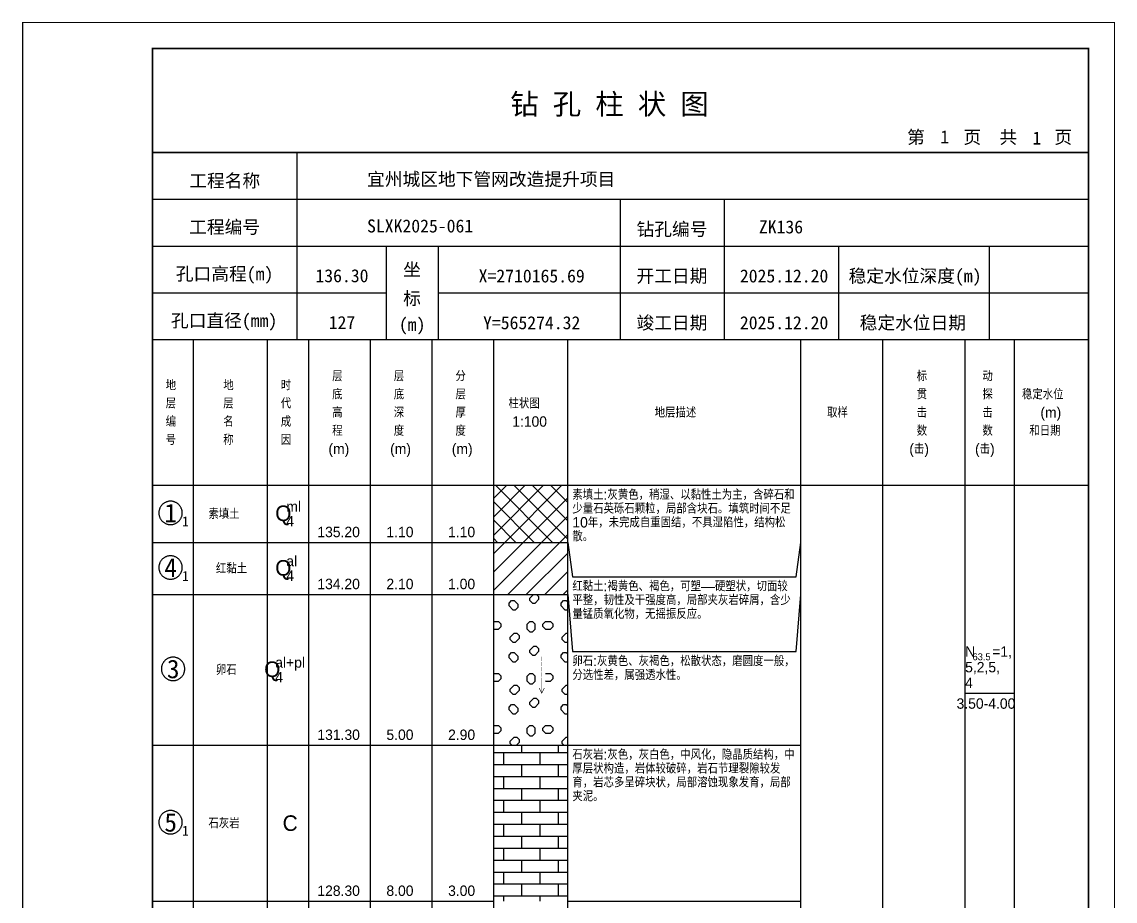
# Model space of a CAD drawing. Header units: millimetres. Extents: x 12489 to 89920, y 4630 to 4927.
# Drawn here: x 64629.3 to 64839.6, y 4757.7 to 4926.8 of the extents above; entities that cross this region are included whole.
import ezdxf
from ezdxf.enums import TextEntityAlignment as Align

# ---------------------------------------------------------------- set-up
doc = ezdxf.new("R2010")
doc.units = ezdxf.units.MM
doc.layers.add('ZZT_TC', color=7, linetype='Continuous')
doc.styles.add('成果图图块', font='', dxfattribs={"height": 2.5})
doc.styles.add('成果图模板', font='')
doc.styles.add('成果图模板标题', font='simhei.ttf')
doc.styles.add('成果图表体', font='Comfont.shx', dxfattribs={"height": 2, "bigfont": 'Hztxt12a.shx'})
doc.styles.get('成果图图块').set_extended_font_data('FangSong_GB2312')
doc.styles.get('成果图模板').set_extended_font_data('FangSong_GB2312')

# ---------------------------------------------------------------- blocks, each defined once
blk = doc.blocks.new('DCBH-1-1-1489', base_point=(0.3, -0.11))
at = {"layer": 'ZZT_TC', "color": 7}
blk.add_polyline3d([(-0.19, 2.31, 0), (-0.3, 2.31, 0), (-0.41, 2.3, 0), (-0.52, 2.29, 0), (-0.63, 2.27, 0), (-0.73, 2.24, 0), (-0.84, 2.21, 0), (-0.95, 2.18, 0), (-1.05, 2.14, 0), (-1.15, 2.09, 0), (-1.25, 2.04, 0), (-1.35, 1.99, 0), (-1.44, 1.93, 0), (-1.53, 1.87, 0), (-1.62, 1.8, 0), (-1.7, 1.73, 0), (-1.78, 1.65, 0), (-1.86, 1.57, 0), (-1.93, 1.49, 0), (-2, 1.4, 0), (-2.06, 1.31, 0), (-2.12, 1.22, 0), (-2.17, 1.12, 0), (-2.22, 1.02, 0), (-2.27, 0.92, 0), (-2.31, 0.82, 0), (-2.34, 0.71, 0), (-2.37, 0.61, 0), (-2.4, 0.5, 0), (-2.41, 0.39, 0), (-2.43, 0.28, 0), (-2.44, 0.17, 0), (-2.44, 0.06, 0), (-2.44, -0.05, 0), (-2.43, -0.16, 0), (-2.41, -0.27, 0), (-2.4, -0.38, 0), (-2.37, -0.49, 0), (-2.34, -0.6, 0), (-2.31, -0.7, 0), (-2.27, -0.8, 0), (-2.22, -0.9, 0), (-2.17, -1, 0), (-2.12, -1.1, 0), (-2.06, -1.19, 0), (-2, -1.28, 0), (-1.93, -1.37, 0), (-1.86, -1.45, 0), (-1.78, -1.53, 0), (-1.7, -1.61, 0), (-1.62, -1.68, 0), (-1.53, -1.75, 0), (-1.44, -1.81, 0), (-1.35, -1.87, 0), (-1.25, -1.93, 0), (-1.15, -1.98, 0), (-1.05, -2.02, 0), (-0.95, -2.06, 0), (-0.84, -2.1, 0), (-0.73, -2.13, 0), (-0.63, -2.15, 0), (-0.52, -2.17, 0), (-0.41, -2.18, 0), (-0.3, -2.19, 0), (-0.19, -2.19, 0), (-0.08, -2.19, 0), (0.03, -2.18, 0), (0.14, -2.17, 0), (0.25, -2.15, 0), (0.36, -2.13, 0), (0.47, -2.1, 0), (0.57, -2.06, 0), (0.67, -2.02, 0), (0.77, -1.98, 0), (0.87, -1.93, 0), (0.97, -1.87, 0), (1.06, -1.81, 0), (1.15, -1.75, 0), (1.24, -1.68, 0), (1.32, -1.61, 0), (1.4, -1.53, 0), (1.48, -1.45, 0), (1.55, -1.37, 0), (1.62, -1.28, 0), (1.68, -1.19, 0), (1.74, -1.1, 0), (1.8, -1, 0), (1.85, -0.9, 0), (1.89, -0.8, 0), (1.93, -0.7, 0), (1.97, -0.6, 0), (2, -0.49, 0), (2.02, -0.38, 0), (2.04, -0.27, 0), (2.05, -0.16, 0), (2.06, -0.05, 0), (2.06, 0.06, 0), (2.06, 0.17, 0), (2.05, 0.28, 0), (2.04, 0.39, 0), (2.02, 0.5, 0), (2, 0.61, 0), (1.97, 0.71, 0), (1.93, 0.82, 0), (1.89, 0.92, 0), (1.85, 1.02, 0), (1.8, 1.12, 0), (1.74, 1.22, 0), (1.68, 1.31, 0), (1.62, 1.4, 0), (1.55, 1.49, 0), (1.48, 1.57, 0), (1.4, 1.65, 0), (1.32, 1.73, 0), (1.24, 1.8, 0), (1.15, 1.87, 0), (1.06, 1.93, 0), (0.97, 1.99, 0), (0.87, 2.04, 0), (0.77, 2.09, 0), (0.67, 2.14, 0), (0.57, 2.18, 0), (0.47, 2.21, 0), (0.36, 2.24, 0), (0.25, 2.27, 0), (0.14, 2.29, 0), (0.03, 2.3, 0), (-0.08, 2.31, 0), (-0.19, 2.31, 0)], dxfattribs=at)
at = {"style": '成果图图块'}
blk.add_text('1', height=3.57, dxfattribs=at).set_placement((-0.16, -1.74), align=Align.CENTER)
blk.add_text('1', height=1.91, dxfattribs=at).set_placement((2.03, -2.53))
blk = doc.blocks.new('DCBH-1-1-1490', base_point=(0.3, -0.11))
at = {"layer": 'ZZT_TC', "color": 7}
blk.add_polyline3d([(-0.19, 2.31, 0), (-0.3, 2.31, 0), (-0.41, 2.3, 0), (-0.52, 2.29, 0), (-0.63, 2.27, 0), (-0.73, 2.24, 0), (-0.84, 2.21, 0), (-0.95, 2.18, 0), (-1.05, 2.14, 0), (-1.15, 2.09, 0), (-1.25, 2.04, 0), (-1.35, 1.99, 0), (-1.44, 1.93, 0), (-1.53, 1.87, 0), (-1.62, 1.8, 0), (-1.7, 1.73, 0), (-1.78, 1.65, 0), (-1.86, 1.57, 0), (-1.93, 1.49, 0), (-2, 1.4, 0), (-2.06, 1.31, 0), (-2.12, 1.22, 0), (-2.17, 1.12, 0), (-2.22, 1.02, 0), (-2.27, 0.92, 0), (-2.31, 0.82, 0), (-2.34, 0.71, 0), (-2.37, 0.61, 0), (-2.4, 0.5, 0), (-2.41, 0.39, 0), (-2.43, 0.28, 0), (-2.44, 0.17, 0), (-2.44, 0.06, 0), (-2.44, -0.05, 0), (-2.43, -0.16, 0), (-2.41, -0.27, 0), (-2.4, -0.38, 0), (-2.37, -0.49, 0), (-2.34, -0.6, 0), (-2.31, -0.7, 0), (-2.27, -0.8, 0), (-2.22, -0.9, 0), (-2.17, -1, 0), (-2.12, -1.1, 0), (-2.06, -1.19, 0), (-2, -1.28, 0), (-1.93, -1.37, 0), (-1.86, -1.45, 0), (-1.78, -1.53, 0), (-1.7, -1.61, 0), (-1.62, -1.68, 0), (-1.53, -1.75, 0), (-1.44, -1.81, 0), (-1.35, -1.87, 0), (-1.25, -1.93, 0), (-1.15, -1.98, 0), (-1.05, -2.02, 0), (-0.95, -2.06, 0), (-0.84, -2.1, 0), (-0.73, -2.13, 0), (-0.63, -2.15, 0), (-0.52, -2.17, 0), (-0.41, -2.18, 0), (-0.3, -2.19, 0), (-0.19, -2.19, 0), (-0.08, -2.19, 0), (0.03, -2.18, 0), (0.14, -2.17, 0), (0.25, -2.15, 0), (0.36, -2.13, 0), (0.47, -2.1, 0), (0.57, -2.06, 0), (0.67, -2.02, 0), (0.77, -1.98, 0), (0.87, -1.93, 0), (0.97, -1.87, 0), (1.06, -1.81, 0), (1.15, -1.75, 0), (1.24, -1.68, 0), (1.32, -1.61, 0), (1.4, -1.53, 0), (1.48, -1.45, 0), (1.55, -1.37, 0), (1.62, -1.28, 0), (1.68, -1.19, 0), (1.74, -1.1, 0), (1.8, -1, 0), (1.85, -0.9, 0), (1.89, -0.8, 0), (1.93, -0.7, 0), (1.97, -0.6, 0), (2, -0.49, 0), (2.02, -0.38, 0), (2.04, -0.27, 0), (2.05, -0.16, 0), (2.06, -0.05, 0), (2.06, 0.06, 0), (2.06, 0.17, 0), (2.05, 0.28, 0), (2.04, 0.39, 0), (2.02, 0.5, 0), (2, 0.61, 0), (1.97, 0.71, 0), (1.93, 0.82, 0), (1.89, 0.92, 0), (1.85, 1.02, 0), (1.8, 1.12, 0), (1.74, 1.22, 0), (1.68, 1.31, 0), (1.62, 1.4, 0), (1.55, 1.49, 0), (1.48, 1.57, 0), (1.4, 1.65, 0), (1.32, 1.73, 0), (1.24, 1.8, 0), (1.15, 1.87, 0), (1.06, 1.93, 0), (0.97, 1.99, 0), (0.87, 2.04, 0), (0.77, 2.09, 0), (0.67, 2.14, 0), (0.57, 2.18, 0), (0.47, 2.21, 0), (0.36, 2.24, 0), (0.25, 2.27, 0), (0.14, 2.29, 0), (0.03, 2.3, 0), (-0.08, 2.31, 0), (-0.19, 2.31, 0)], dxfattribs=at)
at = {"style": '成果图图块'}
blk.add_text('4', height=3.57, dxfattribs=at).set_placement((-0.16, -1.74), align=Align.CENTER)
blk.add_text('1', height=1.91, dxfattribs=at).set_placement((2.03, -2.53))
blk = doc.blocks.new('DCBH-1-1-1491', base_point=(-0.19, -0.11))
at = {"layer": 'ZZT_TC', "color": 7}
blk.add_polyline3d([(-0.19, 2.31, 0), (-0.3, 2.31, 0), (-0.41, 2.3, 0), (-0.52, 2.29, 0), (-0.63, 2.27, 0), (-0.73, 2.24, 0), (-0.84, 2.21, 0), (-0.95, 2.18, 0), (-1.05, 2.14, 0), (-1.15, 2.09, 0), (-1.25, 2.04, 0), (-1.35, 1.99, 0), (-1.44, 1.93, 0), (-1.53, 1.87, 0), (-1.62, 1.8, 0), (-1.7, 1.73, 0), (-1.78, 1.65, 0), (-1.86, 1.57, 0), (-1.93, 1.49, 0), (-2, 1.4, 0), (-2.06, 1.31, 0), (-2.12, 1.22, 0), (-2.17, 1.12, 0), (-2.22, 1.02, 0), (-2.27, 0.92, 0), (-2.31, 0.82, 0), (-2.34, 0.71, 0), (-2.37, 0.61, 0), (-2.4, 0.5, 0), (-2.41, 0.39, 0), (-2.43, 0.28, 0), (-2.44, 0.17, 0), (-2.44, 0.06, 0), (-2.44, -0.05, 0), (-2.43, -0.16, 0), (-2.41, -0.27, 0), (-2.4, -0.38, 0), (-2.37, -0.49, 0), (-2.34, -0.6, 0), (-2.31, -0.7, 0), (-2.27, -0.8, 0), (-2.22, -0.9, 0), (-2.17, -1, 0), (-2.12, -1.1, 0), (-2.06, -1.19, 0), (-2, -1.28, 0), (-1.93, -1.37, 0), (-1.86, -1.45, 0), (-1.78, -1.53, 0), (-1.7, -1.61, 0), (-1.62, -1.68, 0), (-1.53, -1.75, 0), (-1.44, -1.81, 0), (-1.35, -1.87, 0), (-1.25, -1.93, 0), (-1.15, -1.98, 0), (-1.05, -2.02, 0), (-0.95, -2.06, 0), (-0.84, -2.1, 0), (-0.73, -2.13, 0), (-0.63, -2.15, 0), (-0.52, -2.17, 0), (-0.41, -2.18, 0), (-0.3, -2.19, 0), (-0.19, -2.19, 0), (-0.08, -2.19, 0), (0.03, -2.18, 0), (0.14, -2.17, 0), (0.25, -2.15, 0), (0.36, -2.13, 0), (0.47, -2.1, 0), (0.57, -2.06, 0), (0.67, -2.02, 0), (0.77, -1.98, 0), (0.87, -1.93, 0), (0.97, -1.87, 0), (1.06, -1.81, 0), (1.15, -1.75, 0), (1.24, -1.68, 0), (1.32, -1.61, 0), (1.4, -1.53, 0), (1.48, -1.45, 0), (1.55, -1.37, 0), (1.62, -1.28, 0), (1.68, -1.19, 0), (1.74, -1.1, 0), (1.8, -1, 0), (1.85, -0.9, 0), (1.89, -0.8, 0), (1.93, -0.7, 0), (1.97, -0.6, 0), (2, -0.49, 0), (2.02, -0.38, 0), (2.04, -0.27, 0), (2.05, -0.16, 0), (2.06, -0.05, 0), (2.06, 0.06, 0), (2.06, 0.17, 0), (2.05, 0.28, 0), (2.04, 0.39, 0), (2.02, 0.5, 0), (2, 0.61, 0), (1.97, 0.71, 0), (1.93, 0.82, 0), (1.89, 0.92, 0), (1.85, 1.02, 0), (1.8, 1.12, 0), (1.74, 1.22, 0), (1.68, 1.31, 0), (1.62, 1.4, 0), (1.55, 1.49, 0), (1.48, 1.57, 0), (1.4, 1.65, 0), (1.32, 1.73, 0), (1.24, 1.8, 0), (1.15, 1.87, 0), (1.06, 1.93, 0), (0.97, 1.99, 0), (0.87, 2.04, 0), (0.77, 2.09, 0), (0.67, 2.14, 0), (0.57, 2.18, 0), (0.47, 2.21, 0), (0.36, 2.24, 0), (0.25, 2.27, 0), (0.14, 2.29, 0), (0.03, 2.3, 0), (-0.08, 2.31, 0), (-0.19, 2.31, 0)], dxfattribs=at)
at = {"style": '成果图图块'}
blk.add_text('3', height=3.57, dxfattribs=at).set_placement((-0.16, -1.74), align=Align.CENTER)
blk = doc.blocks.new('DCBH-1-1-1492', base_point=(0.3, -0.11))
at = {"layer": 'ZZT_TC', "color": 7}
blk.add_polyline3d([(-0.19, 2.31, 0), (-0.3, 2.31, 0), (-0.41, 2.3, 0), (-0.52, 2.29, 0), (-0.63, 2.27, 0), (-0.73, 2.24, 0), (-0.84, 2.21, 0), (-0.95, 2.18, 0), (-1.05, 2.14, 0), (-1.15, 2.09, 0), (-1.25, 2.04, 0), (-1.35, 1.99, 0), (-1.44, 1.93, 0), (-1.53, 1.87, 0), (-1.62, 1.8, 0), (-1.7, 1.73, 0), (-1.78, 1.65, 0), (-1.86, 1.57, 0), (-1.93, 1.49, 0), (-2, 1.4, 0), (-2.06, 1.31, 0), (-2.12, 1.22, 0), (-2.17, 1.12, 0), (-2.22, 1.02, 0), (-2.27, 0.92, 0), (-2.31, 0.82, 0), (-2.34, 0.71, 0), (-2.37, 0.61, 0), (-2.4, 0.5, 0), (-2.41, 0.39, 0), (-2.43, 0.28, 0), (-2.44, 0.17, 0), (-2.44, 0.06, 0), (-2.44, -0.05, 0), (-2.43, -0.16, 0), (-2.41, -0.27, 0), (-2.4, -0.38, 0), (-2.37, -0.49, 0), (-2.34, -0.6, 0), (-2.31, -0.7, 0), (-2.27, -0.8, 0), (-2.22, -0.9, 0), (-2.17, -1, 0), (-2.12, -1.1, 0), (-2.06, -1.19, 0), (-2, -1.28, 0), (-1.93, -1.37, 0), (-1.86, -1.45, 0), (-1.78, -1.53, 0), (-1.7, -1.61, 0), (-1.62, -1.68, 0), (-1.53, -1.75, 0), (-1.44, -1.81, 0), (-1.35, -1.87, 0), (-1.25, -1.93, 0), (-1.15, -1.98, 0), (-1.05, -2.02, 0), (-0.95, -2.06, 0), (-0.84, -2.1, 0), (-0.73, -2.13, 0), (-0.63, -2.15, 0), (-0.52, -2.17, 0), (-0.41, -2.18, 0), (-0.3, -2.19, 0), (-0.19, -2.19, 0), (-0.08, -2.19, 0), (0.03, -2.18, 0), (0.14, -2.17, 0), (0.25, -2.15, 0), (0.36, -2.13, 0), (0.47, -2.1, 0), (0.57, -2.06, 0), (0.67, -2.02, 0), (0.77, -1.98, 0), (0.87, -1.93, 0), (0.97, -1.87, 0), (1.06, -1.81, 0), (1.15, -1.75, 0), (1.24, -1.68, 0), (1.32, -1.61, 0), (1.4, -1.53, 0), (1.48, -1.45, 0), (1.55, -1.37, 0), (1.62, -1.28, 0), (1.68, -1.19, 0), (1.74, -1.1, 0), (1.8, -1, 0), (1.85, -0.9, 0), (1.89, -0.8, 0), (1.93, -0.7, 0), (1.97, -0.6, 0), (2, -0.49, 0), (2.02, -0.38, 0), (2.04, -0.27, 0), (2.05, -0.16, 0), (2.06, -0.05, 0), (2.06, 0.06, 0), (2.06, 0.17, 0), (2.05, 0.28, 0), (2.04, 0.39, 0), (2.02, 0.5, 0), (2, 0.61, 0), (1.97, 0.71, 0), (1.93, 0.82, 0), (1.89, 0.92, 0), (1.85, 1.02, 0), (1.8, 1.12, 0), (1.74, 1.22, 0), (1.68, 1.31, 0), (1.62, 1.4, 0), (1.55, 1.49, 0), (1.48, 1.57, 0), (1.4, 1.65, 0), (1.32, 1.73, 0), (1.24, 1.8, 0), (1.15, 1.87, 0), (1.06, 1.93, 0), (0.97, 1.99, 0), (0.87, 2.04, 0), (0.77, 2.09, 0), (0.67, 2.14, 0), (0.57, 2.18, 0), (0.47, 2.21, 0), (0.36, 2.24, 0), (0.25, 2.27, 0), (0.14, 2.29, 0), (0.03, 2.3, 0), (-0.08, 2.31, 0), (-0.19, 2.31, 0)], dxfattribs=at)
at = {"style": '成果图图块'}
blk.add_text('5', height=3.57, dxfattribs=at).set_placement((-0.16, -1.74), align=Align.CENTER)
blk.add_text('1', height=1.91, dxfattribs=at).set_placement((2.03, -2.53))
blk = doc.blocks.new('zztGLdt.dwg', base_point=(0.5, 0))
blk.add_wipeout([(-0.2, -0.2), (1.2, -0.2), (1.2, 3.2), (-0.2, 3.2)])
at = {"color": 7, "const_width": 0.1}
for points in [[(0.5, 3), (0.5, 0)], [(0, 1), (0.5, 0), (1, 1)]]:
    blk.add_lwpolyline(points, dxfattribs=at)
blk = doc.blocks.new('钻孔柱状图路桥昇龙制图梁世成校核莫家里.dwg238', base_point=(25, 236))
for p, q in [((52.82, 236), (52.82, 272)), ((25, 263), (205, 263)), ((115, 236), (115, 263)), ((135, 236), (135, 263)), ((25, 254), (205, 254)), ((70, 236), (70, 254)), ((80, 236), (80, 254)), ((157, 236), (157, 254)), ((185.95, 236), (185.95, 254)), ((25, 245), (70, 245)), ((80, 245), (205, 245))]:
    blk.add_line(p, q)
for points, const_width in [([(0, 0), (210, 0), (210, 297), (0, 297)], 0.25), ([(25, 5), (205, 5), (205, 292), (25, 292)], 0.3)]:
    blk.add_lwpolyline(points, close=True, dxfattribs=dict(const_width=const_width))
at = {"const_width": 0.3}
for points in [[(25, 272), (205, 272)], [(25, 236), (205, 236)]]:
    blk.add_lwpolyline(points, dxfattribs=at)
for s, height, style, p in [('钻 孔 柱 状 图', 4, '成果图模板标题', (93.8, 279.31)), ('第', 2.5, '成果图模板', (170.12, 273.7)), ('页', 2.5, '成果图模板', (180.96, 273.7)), ('共', 2.5, '成果图模板', (187.88, 273.7)), ('页', 2.5, '成果图模板', (198.44, 273.7)), ('工程名称', 2.5, '成果图模板', (32.07, 265.32)), ('宜州城区地下管网改造提升项目', 2.5, '成果图模板', (66.26, 265.61)), ('工程编号', 2.5, '成果图模板', (32.05, 256.41)), ('SLXK2025-061', 2.5, '成果图模板', (66.26, 256.61)), ('钻孔编号', 2.5, '成果图模板', (118.08, 256)), ('ZK136', 2.5, '成果图模板', (141.61, 256.43)), ('孔口高程(m)', 2.5, '成果图模板', (29.48, 247.41)), ('坐', 2.5, '成果图模板', (73.21, 248.24)), ('开工日期', 2.5, '成果图模板', (118.08, 247)), ('稳定水位深度(m)', 2.5, '成果图模板', (158.86, 247)), ('标', 2.5, '成果图模板', (73.21, 242.7)), ('孔口直径(mm)', 2.5, '成果图模板', (28.54, 238.41)), ('(m) ', 2.5, '成果图模板', (72.38, 237.65)), ('竣工日期', 2.5, '成果图模板', (118.08, 238)), ('稳定水位日期', 2.5, '成果图模板', (160.99, 238))]:
    blk.add_text(s, height=height, dxfattribs=dict(style=style)).set_placement(p)
at = {"style": '成果图模板'}
for s, p in [('1', (177.35, 273.74)), ('1', (195.08, 273.53)), ('136.30', (61.43, 247.04)), ('X=2710165.69', (97.92, 247)), ('2025.12.20', (146.46, 247)), ('127', (61.43, 238.04)), ('Y=565274.32', (97.92, 238)), ('2025.12.20', (146.46, 238))]:
    blk.add_text(s, height=2.5, dxfattribs=at).set_placement(p, align=Align.CENTER)

msp = doc.modelspace()

# ---------------------------------------------------------------- hatches: boundary and pattern name
at = {"linetype": 'Continuous'}
h = msp.add_hatch(dxfattribs=at)
h.set_pattern_fill('GKSTT', scale=0.5, style=0, pattern_type=2)
h.set_pattern_definition([(45, (0, 0), (-1.76776695, 1.76776695), []), (135, (0, 0), (-1.76776695, -1.76776695), [])])
h.paths.add_polyline_path([(64720.06, 4826.71), (64734.29, 4826.71), (64734.29, 4837.71), (64720.06, 4837.71)])
h = msp.add_hatch(dxfattribs=at)
h.set_pattern_fill('GKNXT', scale=0.5, style=0, pattern_type=2)
h.set_pattern_definition([(45, (0, 0), (-1.76776695, 1.76776695), [])])
h.paths.add_polyline_path([(64720.06, 4816.71), (64734.29, 4816.71), (64734.29, 4826.71), (64720.06, 4826.71)])
h = msp.add_hatch(dxfattribs=at)
h.set_pattern_fill('GKLS1', scale=0.5, style=0, pattern_type=2)
h.set_pattern_definition([(0, (0, 0), (0, 10), [1, -9]), (45, (1, 0), (-10.0000003, 9e-16), [0.707107, -13.435029]), (135, (0, 0), (-9e-16, -10.0000003), [0.707107, -13.435029]), (90, (-0.5, 0.5), (-10, 6e-16), [0.5, -9.5]), (135, (3.75, 3.75), (-9e-16, -10.0000003), [1.06066, -13.0814755]), (90, (1.5, 0.5), (-10, 6e-16), [0.5, -9.5]), (45, (-0.5, 1), (-10.0000003, 9e-16), [0.707107, -13.435029]), (0, (0, 1.5), (0, 10), [1, -9]), (135, (1.5, 1), (-9e-16, -10.0000003), [0.707107, -13.435029]), (45, (7.5, -0.5), (-10.0000003, 9e-16), [0.707107, -13.435029]), (90, (8, 0), (-10, 6e-16), [1, -9]), (135, (8, 1), (-9e-16, -10.0000003), [0.707107, -13.435029]), (0, (7, -0.5), (0, 10), [0.5, -9.5]), (0, (7, 1.5), (0, 10), [0.5, -9.5]), (135, (7, -0.5), (-9e-16, -10.0000003), [0.707107, -13.435029]), (90, (6.5, 0), (-10, 6e-16), [1, -9]), (45, (6.5, 1), (-10.0000003, 9e-16), [0.707107, -13.435029]), (0, (3.75, 3.75), (0, 10), [0.5, -9.5]), (45, (4.25, 3.75), (-10.0000003, 9e-16), [0.707107, -13.435029]), (90, (4.75, 4.25), (-10, 6e-16), [0.5, -9.5]), (135, (4.75, 4.75), (-9e-16, -10.0000003), [1.06066, -13.0814755]), (0, (3.5, 5.5), (0, 10), [0.5, -9.5]), (90, (3, 4.5), (-10, 6e-16), [0.5, -9.5]), (45, (3, 5), (-10.0000003, 9e-16), [0.707107, -13.435029]), (0, (7.5, 5), (0, 10), [0.5, -9.5]), (45, (8, 5), (-10.0000003, 9e-16), [1.06066, -13.0814755]), (90, (8.75, 5.75), (-10, 6e-16), [0.5, -9.5]), (135, (7.5, 5), (-9e-16, -10.0000003), [0.707107, -13.435029]), (90, (7, 5.5), (-10, 6e-16), [0.5, -9.5]), (45, (7, 6), (-10.0000003, 9e-16), [1.06066, -13.0814755]), (0, (7.75, 6.75), (0, 10), [0.5, -9.5]), (135, (8.75, 6.25), (-9e-16, -10.0000003), [0.707107, -13.435029]), (0, (3.75, 7.5), (0, 10), [0.5, -9.5]), (135, (3.75, 7.5), (-9e-16, -10.0000003), [0.707107, -13.435029]), (90, (3.25, 8), (-10, 6e-16), [0.5, -9.5]), (45, (3.25, 8.5), (-10.0000003, 9e-16), [1.06066, -13.0814755]), (0, (4, 9.25), (0, 10), [0.5, -9.5]), (135, (5, 8.75), (-9e-16, -10.0000003), [0.707107, -13.435029]), (90, (5, 8.25), (-10, 6e-16), [0.5, -9.5]), (45, (4.25, 7.5), (-10.0000003, 9e-16), [1.06066, -13.0814755])])
h.paths.add_polyline_path([(64720.06, 4787.71), (64734.29, 4787.71), (64734.29, 4816.71), (64720.06, 4816.71)])
h = msp.add_hatch(dxfattribs=at)
h.set_pattern_fill('GKSHY', scale=0.5, style=0, pattern_type=2)
h.set_pattern_definition([(0, (0, 0), (0, 2.3), []), (90, (0, 0), (-3.5, 2.3), [2.3, -2.3])])
h.paths.add_polyline_path([(64720.06, 4757.71), (64734.29, 4757.71), (64734.29, 4787.71), (64720.06, 4787.71)])

# ---------------------------------------------------------------- linework, layer by layer
at = {"color": 0}
for p, q in [((64654.45, 4837.71), (64662.35, 4837.71)), ((64654.45, 4826.71), (64654.45, 4837.71)), ((64662.35, 4826.71), (64662.35, 4837.71)), ((64654.45, 4826.71), (64662.35, 4826.71)), ((64654.45, 4826.71), (64662.35, 4826.71)), ((64654.45, 4816.71), (64654.45, 4826.71)), ((64662.35, 4816.71), (64662.35, 4826.71)), ((64654.45, 4816.71), (64662.35, 4816.71)), ((64654.45, 4816.71), (64662.35, 4816.71)), ((64654.45, 4787.71), (64654.45, 4816.71)), ((64662.35, 4787.71), (64662.35, 4816.71)), ((64654.45, 4787.71), (64662.35, 4787.71)), ((64654.45, 4787.71), (64662.35, 4787.71)), ((64654.45, 4757.71), (64654.45, 4787.71)), ((64662.35, 4757.71), (64662.35, 4787.71)), ((64654.45, 4757.71), (64662.35, 4757.71))]:
    msp.add_line(p, q, dxfattribs=at)
for points in [[(64654.45, 4865.71), (64662.35, 4865.71)], [(64654.45, 4837.71), (64654.45, 4865.71)], [(64662.35, 4837.71), (64662.35, 4865.71)], [(64662.35, 4865.71), (64676.58, 4865.71)], [(64662.35, 4837.71), (64662.35, 4865.71)], [(64676.58, 4837.71), (64676.58, 4865.71)], [(64676.58, 4865.71), (64684.49, 4865.71)], [(64676.58, 4837.71), (64676.58, 4865.71)], [(64684.49, 4837.71), (64684.49, 4865.71)], [(64684.49, 4865.71), (64696.35, 4865.71)], [(64684.49, 4837.71), (64684.49, 4865.71)], [(64696.35, 4837.71), (64696.35, 4865.71)], [(64696.35, 4865.71), (64708.2, 4865.71)], [(64696.35, 4837.71), (64696.35, 4865.71)], [(64708.2, 4837.71), (64708.2, 4865.71)], [(64708.2, 4865.71), (64720.06, 4865.71)], [(64708.2, 4837.71), (64708.2, 4865.71)], [(64720.06, 4837.71), (64720.06, 4865.71)], [(64720.06, 4865.71), (64734.29, 4865.71)], [(64720.06, 4837.71), (64720.06, 4865.71)], [(64734.29, 4837.71), (64734.29, 4865.71)], [(64734.29, 4865.71), (64779.11, 4865.71)], [(64734.29, 4837.71), (64734.29, 4865.71)], [(64779.11, 4837.71), (64779.11, 4865.71)], [(64779.11, 4865.71), (64794.92, 4865.71)], [(64779.11, 4837.71), (64779.11, 4865.71)], [(64794.92, 4837.71), (64794.92, 4865.71)], [(64794.92, 4865.71), (64810.73, 4865.71)], [(64794.92, 4837.71), (64794.92, 4865.71)], [(64810.73, 4837.71), (64810.73, 4865.71)], [(64810.73, 4865.71), (64820.22, 4865.71)], [(64810.73, 4837.71), (64810.73, 4865.71)], [(64820.22, 4837.71), (64820.22, 4865.71)], [(64820.22, 4865.71), (64834.45, 4865.71)], [(64820.22, 4837.71), (64820.22, 4865.71)], [(64834.45, 4837.71), (64834.45, 4865.71)], [(64654.45, 4837.71), (64662.35, 4837.71)], [(64654.45, 4643.71), (64654.45, 4837.71)], [(64654.45, 4837.71), (64662.35, 4837.71)], [(64662.35, 4643.71), (64662.35, 4837.71)], [(64662.35, 4837.71), (64676.58, 4837.71)], [(64662.35, 4643.71), (64662.35, 4837.71)], [(64662.35, 4837.71), (64676.58, 4837.71)], [(64662.35, 4837.71), (64676.58, 4837.71)], [(64662.35, 4826.71), (64662.35, 4837.71)], [(64676.58, 4643.71), (64676.58, 4837.71)], [(64676.58, 4826.71), (64676.58, 4837.71)], [(64676.58, 4837.71), (64684.49, 4837.71)], [(64676.58, 4643.71), (64676.58, 4837.71)], [(64676.58, 4837.71), (64684.49, 4837.71)], [(64676.58, 4837.71), (64684.49, 4837.71)], [(64676.58, 4826.71), (64676.58, 4837.71)], [(64684.49, 4643.71), (64684.49, 4837.71)], [(64684.49, 4826.71), (64684.49, 4837.71)], [(64684.49, 4837.71), (64696.35, 4837.71)], [(64684.49, 4643.71), (64684.49, 4837.71)], [(64684.49, 4837.71), (64696.35, 4837.71)], [(64684.49, 4837.71), (64696.35, 4837.71)], [(64684.49, 4826.71), (64684.49, 4837.71)], [(64696.35, 4643.71), (64696.35, 4837.71)], [(64696.35, 4826.71), (64696.35, 4837.71)], [(64696.35, 4837.71), (64708.2, 4837.71)], [(64696.35, 4643.71), (64696.35, 4837.71)], [(64696.35, 4837.71), (64708.2, 4837.71)], [(64696.35, 4837.71), (64708.2, 4837.71)], [(64696.35, 4826.71), (64696.35, 4837.71)], [(64708.2, 4643.71), (64708.2, 4837.71)], [(64708.2, 4826.71), (64708.2, 4837.71)], [(64708.2, 4837.71), (64720.06, 4837.71)], [(64708.2, 4643.71), (64708.2, 4837.71)], [(64708.2, 4837.71), (64720.06, 4837.71)], [(64708.2, 4837.71), (64720.06, 4837.71)], [(64708.2, 4826.71), (64708.2, 4837.71)], [(64720.06, 4643.71), (64720.06, 4837.71)], [(64720.06, 4826.71), (64720.06, 4837.71)], [(64720.06, 4837.71), (64734.29, 4837.71)], [(64720.06, 4643.71), (64720.06, 4837.71)], [(64720.06, 4837.71), (64734.29, 4837.71)], [(64734.29, 4643.71), (64734.29, 4837.71)], [(64734.29, 4837.71), (64779.11, 4837.71)], [(64734.29, 4643.71), (64734.29, 4837.71)], [(64734.29, 4837.71), (64779.11, 4837.71)], [(64734.29, 4826.71), (64734.29, 4837.71)], [(64779.11, 4643.71), (64779.11, 4837.71)], [(64779.11, 4826.71), (64779.11, 4837.71)], [(64779.11, 4837.71), (64794.92, 4837.71)], [(64779.11, 4643.71), (64779.11, 4837.71)], [(64779.11, 4837.71), (64794.92, 4837.71)], [(64794.92, 4643.71), (64794.92, 4837.71)], [(64794.92, 4837.71), (64810.73, 4837.71)], [(64794.92, 4643.71), (64794.92, 4837.71)], [(64794.92, 4837.71), (64810.73, 4837.71)], [(64810.73, 4643.71), (64810.73, 4837.71)], [(64810.73, 4837.71), (64820.22, 4837.71)], [(64810.73, 4643.71), (64810.73, 4837.71)], [(64810.73, 4837.71), (64820.22, 4837.71)], [(64810.73, 4837.71), (64820.22, 4837.71)], [(64810.73, 4797.71), (64810.73, 4837.71)], [(64820.22, 4643.71), (64820.22, 4837.71)], [(64820.22, 4797.71), (64820.22, 4837.71)], [(64820.22, 4837.71), (64834.45, 4837.71)], [(64820.22, 4643.71), (64820.22, 4837.71)], [(64820.22, 4837.71), (64834.45, 4837.71)], [(64834.45, 4643.71), (64834.45, 4837.71)], [(64662.35, 4826.71), (64676.58, 4826.71)], [(64662.35, 4826.71), (64676.58, 4826.71)], [(64662.35, 4816.71), (64662.35, 4826.71)], [(64676.58, 4816.71), (64676.58, 4826.71)], [(64676.58, 4826.71), (64684.49, 4826.71)], [(64676.58, 4826.71), (64684.49, 4826.71)], [(64676.58, 4816.71), (64676.58, 4826.71)], [(64684.49, 4816.71), (64684.49, 4826.71)], [(64684.49, 4826.71), (64696.35, 4826.71)], [(64684.49, 4826.71), (64696.35, 4826.71)], [(64684.49, 4816.71), (64684.49, 4826.71)], [(64696.35, 4816.71), (64696.35, 4826.71)], [(64696.35, 4826.71), (64708.2, 4826.71)], [(64696.35, 4826.71), (64708.2, 4826.71)], [(64696.35, 4816.71), (64696.35, 4826.71)], [(64708.2, 4816.71), (64708.2, 4826.71)], [(64708.2, 4826.71), (64720.06, 4826.71)], [(64708.2, 4826.71), (64720.06, 4826.71)], [(64708.2, 4816.71), (64708.2, 4826.71)], [(64720.06, 4816.71), (64720.06, 4826.71)], [(64734.29, 4826.71), (64735.19, 4820.11)], [(64734.29, 4816.71), (64734.29, 4826.71)], [(64778.22, 4820.11), (64779.11, 4826.71)], [(64779.11, 4816.71), (64779.11, 4826.71)], [(64735.19, 4820.11), (64778.22, 4820.11)], [(64662.35, 4816.71), (64676.58, 4816.71)], [(64662.35, 4816.71), (64676.58, 4816.71)], [(64662.35, 4787.71), (64662.35, 4816.71)], [(64676.58, 4787.71), (64676.58, 4816.71)], [(64676.58, 4816.71), (64684.49, 4816.71)], [(64676.58, 4816.71), (64684.49, 4816.71)], [(64676.58, 4787.71), (64676.58, 4816.71)], [(64684.49, 4787.71), (64684.49, 4816.71)], [(64684.49, 4816.71), (64696.35, 4816.71)], [(64684.49, 4816.71), (64696.35, 4816.71)], [(64684.49, 4787.71), (64684.49, 4816.71)], [(64696.35, 4787.71), (64696.35, 4816.71)], [(64696.35, 4816.71), (64708.2, 4816.71)], [(64696.35, 4816.71), (64708.2, 4816.71)], [(64696.35, 4787.71), (64696.35, 4816.71)], [(64708.2, 4787.71), (64708.2, 4816.71)], [(64708.2, 4816.71), (64720.06, 4816.71)], [(64708.2, 4816.71), (64720.06, 4816.71)], [(64708.2, 4787.71), (64708.2, 4816.71)], [(64720.06, 4787.71), (64720.06, 4816.71)], [(64734.29, 4816.71), (64735.19, 4805.71)], [(64734.29, 4787.71), (64734.29, 4816.71)], [(64778.22, 4805.71), (64779.11, 4816.71)], [(64779.11, 4787.71), (64779.11, 4816.71)], [(64735.19, 4805.71), (64778.22, 4805.71)], [(64810.73, 4797.71), (64820.22, 4797.71)], [(64662.35, 4787.71), (64676.58, 4787.71)], [(64662.35, 4787.71), (64676.58, 4787.71)], [(64662.35, 4757.71), (64662.35, 4787.71)], [(64676.58, 4757.71), (64676.58, 4787.71)], [(64676.58, 4787.71), (64684.49, 4787.71)], [(64676.58, 4787.71), (64684.49, 4787.71)], [(64676.58, 4757.71), (64676.58, 4787.71)], [(64684.49, 4757.71), (64684.49, 4787.71)], [(64684.49, 4787.71), (64696.35, 4787.71)], [(64684.49, 4787.71), (64696.35, 4787.71)], [(64684.49, 4757.71), (64684.49, 4787.71)], [(64696.35, 4757.71), (64696.35, 4787.71)], [(64696.35, 4787.71), (64708.2, 4787.71)], [(64696.35, 4787.71), (64708.2, 4787.71)], [(64696.35, 4757.71), (64696.35, 4787.71)], [(64708.2, 4757.71), (64708.2, 4787.71)], [(64708.2, 4787.71), (64720.06, 4787.71)], [(64708.2, 4787.71), (64720.06, 4787.71)], [(64708.2, 4757.71), (64708.2, 4787.71)], [(64720.06, 4757.71), (64720.06, 4787.71)], [(64734.29, 4787.71), (64779.11, 4787.71)], [(64734.29, 4787.71), (64779.11, 4787.71)], [(64734.29, 4757.71), (64734.29, 4787.71)], [(64779.11, 4757.71), (64779.11, 4787.71)], [(64662.35, 4757.71), (64676.58, 4757.71)], [(64676.58, 4757.71), (64684.49, 4757.71)], [(64684.49, 4757.71), (64696.35, 4757.71)], [(64696.35, 4757.71), (64708.2, 4757.71)], [(64708.2, 4757.71), (64720.06, 4757.71)], [(64734.29, 4757.71), (64779.11, 4757.71)]]:
    msp.add_lwpolyline(points, dxfattribs=at)
at = {"color": 7, "flags": 128}
for points in [[(64720.06, 4826.71), (64734.29, 4826.71)], [(64720.06, 4816.71), (64734.29, 4816.71)], [(64720.06, 4787.71), (64734.29, 4787.71)]]:
    msp.add_lwpolyline(points, dxfattribs=at)

# ---------------------------------------------------------------- block references
for name, p in [('DCBH-1-1-1489', (64658.4, 4832.21)), ('DCBH-1-1-1490', (64658.4, 4821.71)), ('DCBH-1-1-1491', (64658.4, 4802.21)), ('DCBH-1-1-1492', (64658.4, 4772.71))]:
    msp.add_blockref(name, p)

# ---------------------------------------------------------------- texts
at = {"color": 0, "style": '成果图表体'}
for s, height, p in [('层', 2, (64689, 4857.71)), ('层', 2, (64700.85, 4857.71)), ('分', 2, (64712.71, 4857.71)), ('标', 2, (64801.41, 4857.71)), ('动', 2, (64814.05, 4857.71)), ('地', 2, (64656.98, 4855.96)), ('地', 2, (64668.05, 4855.96)), ('时', 2, (64679.11, 4855.96)), ('底', 2, (64689, 4854.21)), ('底', 2, (64700.85, 4854.21)), ('层', 2, (64712.71, 4854.21)), ('贯', 2, (64801.41, 4854.21)), ('探', 2, (64814.05, 4854.21)), ('稳定水位', 2, (64821.65, 4854.21)), ('层', 2, (64656.98, 4852.46)), ('层', 2, (64668.05, 4852.46)), ('代', 2, (64679.11, 4852.46)), ('高', 2, (64689, 4850.71)), ('深', 2, (64700.85, 4850.71)), ('厚', 2, (64712.71, 4850.71)), ('柱状图', 2, (64722.91, 4852.46)), ('地层描述', 2, (64751.02, 4850.71)), ('取样', 2, (64784.18, 4850.71)), ('击', 2, (64801.41, 4850.71)), ('击', 2, (64814.05, 4850.71)), ('(m)', 2, (64825.2, 4850.71)), ('编', 2, (64656.98, 4848.96)), ('名', 2, (64668.05, 4848.96)), ('成', 2, (64679.11, 4848.96)), ('1:100', 2, (64723.62, 4848.96)), ('程', 2, (64689, 4847.21)), ('度', 2, (64700.85, 4847.21)), ('度', 2, (64712.71, 4847.21)), ('数', 2, (64801.41, 4847.21)), ('数', 2, (64814.05, 4847.21)), ('和日期', 2, (64823.07, 4847.21)), ('号', 2, (64656.98, 4845.46)), ('称', 2, (64668.05, 4845.46)), ('因', 2, (64679.11, 4845.46)), ('(m)', 2, (64688.28, 4843.71)), ('(m)', 2, (64700.14, 4843.71)), ('(m)', 2, (64712, 4843.71)), ('(击)', 2, (64799.99, 4843.71)), ('(击)', 2, (64812.63, 4843.71)), ('Q', 3, (64678.05, 4830.81)), ('ml', 2, (64680.18, 4832.61)), ('素填土', 2, (64665.2, 4831.21)), ('4', 2, (64680.18, 4829.81)), ('135.20', 2, (64686.15, 4827.71)), ('1.10', 2, (64699.43, 4827.71)), ('1.10', 2, (64711.29, 4827.71)), ('Q', 3, (64678.05, 4820.31)), ('al', 2, (64680.18, 4822.11)), ('红黏土', 2, (64666.63, 4820.71)), ('4', 2, (64680.18, 4819.31)), ('134.20', 2, (64686.15, 4817.71)), ('2.10', 2, (64699.43, 4817.71)), ('1.00', 2, (64711.29, 4817.71)), ('N', 2, (64810.73, 4804.71)), ('=1,', 2, (64815.94, 4804.71)), ('al+pl', 2, (64678.05, 4802.61)), ('63.5', 1.333, (64812.15, 4804.04)), ('卵石', 2, (64666.63, 4801.21)), ('Q', 3, (64675.92, 4800.81)), ('5,2,5,', 2, (64810.73, 4801.71)), ('4', 2, (64678.05, 4799.81)), ('4', 2, (64810.73, 4798.71)), ('3.50-4.00', 2, (64809.08, 4794.71)), ('131.30', 2, (64686.15, 4788.71)), ('5.00', 2, (64699.43, 4788.71)), ('2.90', 2, (64711.29, 4788.71)), ('石灰岩', 2, (64665.2, 4771.71)), ('C', 3, (64679.47, 4771.21)), ('128.30', 2, (64686.15, 4758.71)), ('8.00', 2, (64699.43, 4758.71)), ('3.00', 2, (64711.29, 4758.71))]:
    msp.add_text(s, height=height, dxfattribs=at).set_placement(p)
at = {"color": 0, "char_height": 2, "width": 43.0292, "attachment_point": 1, "line_spacing_factor": 0.8, "style": '成果图表体'}
for s, insert in [('素填土:灰黄色，稍湿、以黏性土为主，含碎石和少量石英砾石颗粒，局部含块石。填筑时间不足10年，未完成自重固结，不具湿陷性，结构松散。', (64735.19, 4836.91)), ('红黏土:褐黄色、褐色，可塑—硬塑状，切面较平整，韧性及干强度高，局部夹灰岩碎屑，含少量锰质氧化物，无摇振反应。', (64735.19, 4819.31)), ('卵石:灰黄色、灰褐色，松散状态，磨圆度一般，分选性差，属强透水性。', (64735.19, 4804.91)), ('石灰岩:灰色，灰白色，中风化，隐晶质结构，中厚层状构造，岩体较破碎，岩石节理裂隙较发育，岩芯多呈碎块状，局部溶蚀现象发育，局部夹泥。', (64735.19, 4786.91))]:
    msp.add_mtext(s, dxfattribs=dict(at, insert=insert))

# ---------------------------------------------------------------- next in the draw order: block references
msp.add_blockref('zztGLdt.dwg', (64729.31, 4801.71))

# ---------------------------------------------------------------- next in the draw order: block references
msp.add_blockref('zztGLdt.dwg', (64729.31, 4800.71))

# ---------------------------------------------------------------- next in the draw order: block references
msp.add_blockref('zztGLdt.dwg', (64729.31, 4799.71))

# ---------------------------------------------------------------- next in the draw order: block references
msp.add_blockref('zztGLdt.dwg', (64729.31, 4798.71))

# ---------------------------------------------------------------- next in the draw order: block references
msp.add_blockref('zztGLdt.dwg', (64729.31, 4797.71))

# ---------------------------------------------------------------- next in the draw order: block references
msp.add_blockref('钻孔柱状图路桥昇龙制图梁世成校核莫家里.dwg238', (64654.45, 4865.71))

doc.saveas('drawing.dxf')
